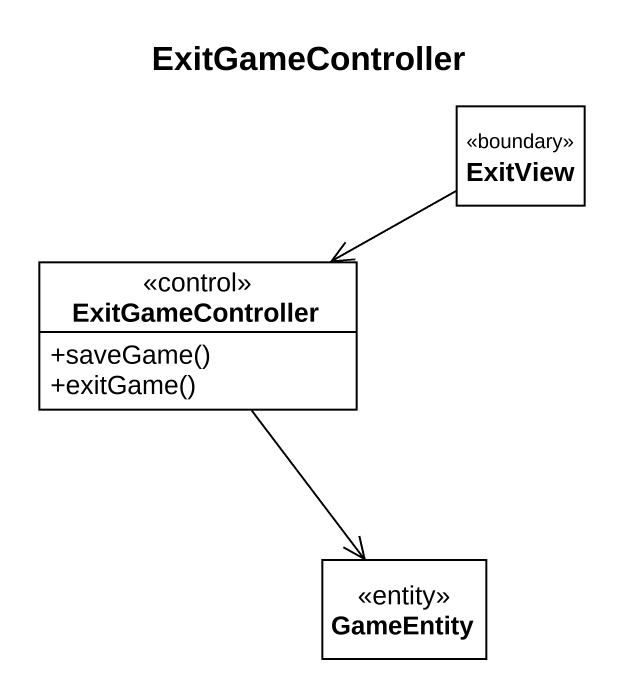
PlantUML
@startuml
title ExitGameController
hide circle
hide empty members
skinparam classAttributeIconSize 0
class ExitView <<boundary>>
class ExitGameController <<control>> {
  +saveGame()
  +exitGame()
}
class GameEntity <<entity>>
ExitView -left-> ExitGameController
ExitGameController --> GameEntity
ExitGameController --> GameEntity
ExitGameController -- GameEntity
@enduml
